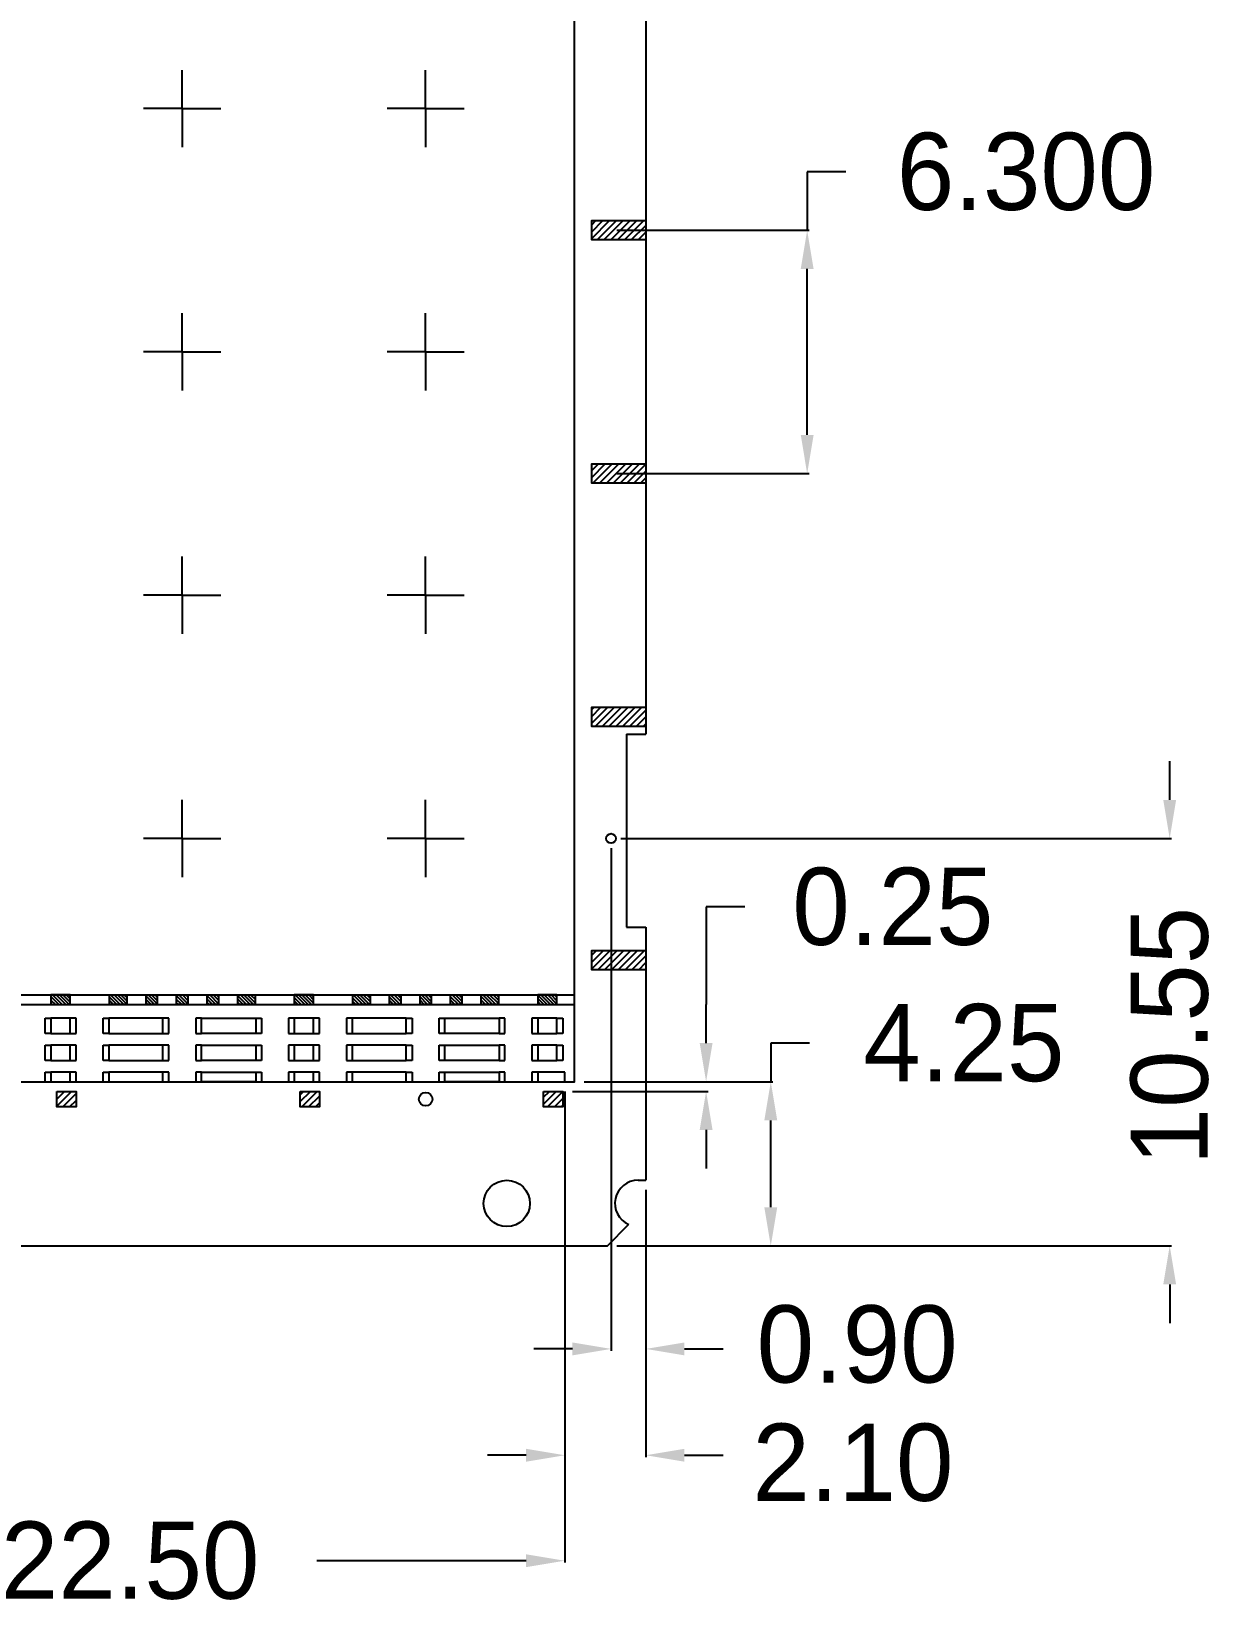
# Model space of a CAD drawing. Extents: x -347 to -72, y -334 to -144.
# Drawn here: x -228.61 to -197.84, y -333.71 to -292.8 of the extents above; entities that cross this region are included whole.
import ezdxf

# ---------------------------------------------------------------- set-up
doc = ezdxf.new("R2010")
doc.units = 0
doc.header["$LTSCALE"] = 5
doc.header["$MEASUREMENT"] = 0
doc.linetypes.add('CENTER', pattern=[2, 1.25, -0.25, 0.25, -0.25])
doc.layers.get('0').update_dxf_attribs({"linetype": 'CONTINUOUS'})
doc.layers.get('DEFPOINTS').update_dxf_attribs({"linetype": 'CONTINUOUS'})
for name, color, linetype in [('CENTER', 1, 'CENTER'), ('DIM', 3, 'CONTINUOUS'), ('Layer1', 4, 'CONTINUOUS'), ('SECTION', 6, 'CONTINUOUS')]:
    doc.layers.add(name, color=color, linetype=linetype)
doc.dimstyles.get("Standard").update_dxf_attribs({"dimtxt": 0.3, "dimasz": 0.2, "dimexe": 0.05, "dimexo": 0.15, "dimgap": 0.05, "dimtad": 0, "dimtoh": 1, "dimdec": 3, "dimdsep": 46, "dimtxsty": 'STANDARD', "dimcen": 0.5, "dimadec": 0, "dimazin": 0, "dimtfac": 1, "dimtdec": 3, "dimtofl": 0, "dimtmove": 0, "dimatfit": 3, "dimfxl": 1, "dimtolj": 1, "dimtzin": 0, "dimarcsym": 0})
pattern_1 = [(135, (-249.252235, 178.434824), (-0.044194174, -0.044194174), [])]

# ---------------------------------------------------------------- blocks, each defined once
blk = doc.blocks.new('*D6')
at = {"layer": 'DEFPOINTS', "color": 0, "linetype": 'Continuous', "transparency": 16777216}
for p in [(-20.102, 124.23), (-42.602, 117.178), (-20.102, 111.826)]:
    blk.add_point(p, dxfattribs=at)
at = {"layer": 'DIM', "color": 0, "linetype": 'Continuous', "lineweight": -2, "transparency": 16777216}
for p, q in [((-20.102, 123.98), (-20.102, 111.776)), ((-42.602, 116.928), (-42.602, 111.776)), ((-41.602, 111.826), (-36.186, 111.826)), ((-21.102, 111.826), (-26.519, 111.826))]:
    blk.add_line(p, q, dxfattribs=at)
at = {"layer": 'DIM', "color": 0, "linetype": 'Continuous', "transparency": 16777216}
for points in [[(-41.602, 111.992), (-41.602, 111.659), (-42.602, 111.826)], [(-21.102, 111.992), (-21.102, 111.659), (-20.102, 111.826)]]:
    blk.add_solid(points, dxfattribs=at)
at = {"layer": 'DIM', "color": 0, "linetype": 'Continuous', "transparency": 16777216, "insert": (-31.352, 111.826), "char_height": 2, "attachment_point": 5}
blk.add_mtext('\\A1;22.50', dxfattribs=at)
blk = doc.blocks.new('*D8')
at = {"layer": 'DEFPOINTS', "color": 0, "linetype": 'Continuous', "transparency": 16777216}
for p in [(-20.152, 123.98), (-19.852, 124.23), (-16.442, 123.98)]:
    blk.add_point(p, dxfattribs=at)
at = {"layer": 'DIM', "color": 0, "linetype": 'Continuous', "lineweight": -2, "transparency": 16777216}
for p, q in [((-15.442, 128.759), (-16.442, 128.759)), ((-16.442, 128.759), (-16.442, 126.23)), ((-16.442, 125.23), (-16.442, 126.23)), ((-19.902, 123.98), (-16.392, 123.98)), ((-19.602, 124.23), (-16.392, 124.23)), ((-16.442, 122.98), (-16.442, 121.98))]:
    blk.add_line(p, q, dxfattribs=at)
at = {"layer": 'DIM', "color": 0, "linetype": 'Continuous', "transparency": 16777216}
for points in [[(-16.608, 125.23), (-16.275, 125.23), (-16.442, 124.23)], [(-16.608, 122.98), (-16.275, 122.98), (-16.442, 123.98)]]:
    blk.add_solid(points, dxfattribs=at)
at = {"layer": 'DIM', "color": 0, "linetype": 'Continuous', "transparency": 16777216, "insert": (-11.608, 128.759), "char_height": 2, "attachment_point": 5}
blk.add_mtext('\\A1;0.25', dxfattribs=at)
blk = doc.blocks.new('*D9')
at = {"layer": 'DEFPOINTS', "color": 0, "linetype": 'Continuous', "transparency": 16777216}
for p in [(-18.902, 130.53), (-18.002, 121.68), (-18.902, 117.311)]:
    blk.add_point(p, dxfattribs=at)
at = {"layer": 'DIM', "color": 0, "linetype": 'Continuous', "lineweight": -2, "transparency": 16777216}
for p, q in [((-18.902, 130.28), (-18.902, 117.261)), ((-18.002, 121.43), (-18.002, 117.261)), ((-19.902, 117.311), (-20.902, 117.311)), ((-17.002, 117.311), (-16.002, 117.311))]:
    blk.add_line(p, q, dxfattribs=at)
at = {"layer": 'DIM', "color": 0, "linetype": 'Continuous', "transparency": 16777216}
for points in [[(-19.902, 117.478), (-19.902, 117.144), (-18.902, 117.311)], [(-17.002, 117.478), (-17.002, 117.144), (-18.002, 117.311)]]:
    blk.add_solid(points, dxfattribs=at)
at = {"layer": 'DIM', "color": 0, "linetype": 'Continuous', "transparency": 16777216, "insert": (-12.532, 117.426), "char_height": 2, "attachment_point": 5}
blk.add_mtext('\\A1;0.90', dxfattribs=at)
blk = doc.blocks.new('*D10')
at = {"layer": 'DEFPOINTS', "color": 0, "linetype": 'Continuous', "transparency": 16777216}
for p in [(-19.852, 124.23), (-14.768, 124.23), (-18.999, 119.98)]:
    blk.add_point(p, dxfattribs=at)
at = {"layer": 'DIM', "color": 0, "linetype": 'Continuous', "lineweight": -2, "transparency": 16777216}
for p, q in [((-13.768, 125.23), (-14.768, 125.23)), ((-14.768, 125.23), (-14.768, 124.23)), ((-19.602, 124.23), (-14.718, 124.23)), ((-14.768, 120.98), (-14.768, 123.23)), ((-18.749, 119.98), (-14.718, 119.98))]:
    blk.add_line(p, q, dxfattribs=at)
at = {"layer": 'DIM', "color": 0, "linetype": 'Continuous', "transparency": 16777216}
for points in [[(-14.935, 123.23), (-14.601, 123.23), (-14.768, 124.23)], [(-14.935, 120.98), (-14.601, 120.98), (-14.768, 119.98)]]:
    blk.add_solid(points, dxfattribs=at)
at = {"layer": 'DIM', "color": 0, "linetype": 'Continuous', "transparency": 16777216, "insert": (-9.768, 125.23), "char_height": 2, "attachment_point": 5}
blk.add_mtext('\\A1;4.25', dxfattribs=at)
blk = doc.blocks.new('*D11')
at = {"layer": 'DEFPOINTS', "color": 0, "linetype": 'Continuous', "transparency": 16777216}
for p in [(-18.902, 130.53), (-4.441, 130.53), (-18.999, 119.98)]:
    blk.add_point(p, dxfattribs=at)
at = {"layer": 'DIM', "color": 0, "linetype": 'Continuous', "lineweight": -2, "transparency": 16777216}
for p, q in [((-4.441, 131.53), (-4.441, 132.53)), ((-18.652, 130.53), (-4.391, 130.53)), ((-18.749, 119.98), (-4.391, 119.98)), ((-4.441, 118.98), (-4.441, 117.98))]:
    blk.add_line(p, q, dxfattribs=at)
at = {"layer": 'DIM', "color": 0, "linetype": 'Continuous', "transparency": 16777216}
for points in [[(-4.608, 131.53), (-4.275, 131.53), (-4.441, 130.53)], [(-4.608, 118.98), (-4.275, 118.98), (-4.441, 119.98)]]:
    blk.add_solid(points, dxfattribs=at)
at = {"layer": 'DIM', "color": 0, "linetype": 'Continuous', "transparency": 16777216, "insert": (-4.441, 125.413), "char_height": 2, "attachment_point": 5, "rotation": 90}
blk.add_mtext('\\A1;10.55', dxfattribs=at)
blk = doc.blocks.new('*D12')
at = {"layer": 'DEFPOINTS', "color": 0, "linetype": 'Continuous', "transparency": 16777216}
for p in [(-20.102, 124.23), (-18.002, 121.68), (-20.102, 114.557)]:
    blk.add_point(p, dxfattribs=at)
at = {"layer": 'DIM', "color": 0, "linetype": 'Continuous', "lineweight": -2, "transparency": 16777216}
for p, q in [((-20.102, 123.98), (-20.102, 114.507)), ((-18.002, 121.43), (-18.002, 114.507)), ((-21.102, 114.557), (-22.102, 114.557)), ((-17.002, 114.557), (-16.002, 114.557))]:
    blk.add_line(p, q, dxfattribs=at)
at = {"layer": 'DIM', "color": 0, "linetype": 'Continuous', "transparency": 16777216}
for points in [[(-21.102, 114.724), (-21.102, 114.39), (-20.102, 114.557)], [(-17.002, 114.724), (-17.002, 114.39), (-18.002, 114.557)]]:
    blk.add_solid(points, dxfattribs=at)
at = {"layer": 'DIM', "color": 0, "linetype": 'Continuous', "transparency": 16777216, "insert": (-12.641, 114.362), "char_height": 2, "attachment_point": 5}
blk.add_mtext('\\A1;2.10', dxfattribs=at)
blk = doc.blocks.new('*D13')
at = {"layer": 'DEFPOINTS', "color": 0, "linetype": 'Continuous', "transparency": 16777216}
for p in [(-19.002, 146.28), (-13.826, 146.28), (-19.002, 139.98)]:
    blk.add_point(p, dxfattribs=at)
at = {"layer": 'DIM', "color": 0, "linetype": 'Continuous', "lineweight": -2, "transparency": 16777216}
for p, q in [((-12.826, 147.792), (-13.826, 147.792)), ((-13.826, 147.792), (-13.826, 146.28)), ((-18.752, 146.28), (-13.776, 146.28)), ((-13.826, 140.98), (-13.826, 145.28)), ((-18.752, 139.98), (-13.776, 139.98))]:
    blk.add_line(p, q, dxfattribs=at)
at = {"layer": 'DIM', "color": 0, "linetype": 'Continuous', "transparency": 16777216}
for points in [[(-13.992, 145.28), (-13.659, 145.28), (-13.826, 146.28)], [(-13.992, 140.98), (-13.659, 140.98), (-13.826, 139.98)]]:
    blk.add_solid(points, dxfattribs=at)
at = {"layer": 'DIM', "color": 0, "linetype": 'Continuous', "transparency": 16777216, "insert": (-8.159, 147.792), "char_height": 2, "attachment_point": 5}
blk.add_mtext('\\A1;6.300', dxfattribs=at)

msp = doc.modelspace()

# ---------------------------------------------------------------- hatches: boundary and pattern name
at = {"layer": 'Layer1'}
h = msp.add_hatch(dxfattribs=at)
h.set_pattern_fill('ANSI31', color=256, angle=180, style=0)
h.set_pattern_definition([(225, (60.87681, -88.22218), (0.088388348, -0.088388348), [])])
h.paths.add_polyline_path([(-212.7139, -260.3958), (-212.7139, -259.8958), (-214.1152, -259.8958), (-214.1152, -260.3958)])
h.paths.add_polyline_path([(-212.7139, -266.6958), (-212.7139, -266.1958), (-214.1152, -266.1958), (-214.1152, -266.6958)])
h.paths.add_polyline_path([(-212.7139, -272.9958), (-212.7139, -272.4958), (-214.1152, -272.4958), (-214.1152, -272.9958)])
h.paths.add_polyline_path([(-212.7139, -279.2958), (-212.7139, -278.7958), (-214.1152, -278.7958), (-214.1152, -279.2958)])
h.paths.add_polyline_path([(-212.7139, -285.5958), (-212.7139, -285.0958), (-214.1152, -285.0958), (-214.1152, -285.5958)])
h.paths.add_polyline_path([(-212.7139, -291.8958), (-212.7139, -291.3958), (-214.1152, -291.3958), (-214.1152, -291.8958)])
h.paths.add_polyline_path([(-212.7139, -298.1958), (-212.7139, -297.6958), (-214.1152, -297.6958), (-214.1152, -298.1958)])
h.paths.add_polyline_path([(-212.7139, -304.4958), (-212.7139, -303.9958), (-214.1152, -303.9958), (-214.1152, -304.4958)])
h.paths.add_polyline_path([(-212.7139, -310.7958), (-212.7139, -310.2958), (-214.1152, -310.2958), (-214.1152, -310.7958)])
h.paths.add_polyline_path([(-212.7139, -317.0958), (-212.7139, -316.5958), (-214.1152, -316.5958), (-214.1152, -317.0958)])
h = msp.add_hatch(dxfattribs=at)
h.set_pattern_fill('ANSI31', color=256, angle=180, style=0)
h.set_pattern_definition([(225, (61.27681, -152.12218), (0.088388348, -0.088388348), [])])
h.paths.add_polyline_path([(-258.9639, -320.6458), (-258.9639, -320.2458), (-259.4639, -320.2458), (-259.4639, -320.6458)])
h.paths.add_polyline_path([(-252.6639, -320.6458), (-252.6639, -320.2458), (-253.1639, -320.2458), (-253.1639, -320.6458)])
h.paths.add_polyline_path([(-246.8639, -320.2458), (-246.8639, -320.6458), (-246.3639, -320.6458), (-246.3639, -320.2458)])
h.paths.add_polyline_path([(-240.5639, -320.6458), (-240.0639, -320.6458), (-240.0639, -320.2458), (-240.5639, -320.2458)])
h.paths.add_polyline_path([(-233.7639, -320.6458), (-233.7639, -320.2458), (-234.2639, -320.2458), (-234.2639, -320.6458)])
h.paths.add_polyline_path([(-227.9639, -320.6458), (-227.4639, -320.6458), (-227.4639, -320.2458), (-227.9639, -320.2458)])
h.paths.add_polyline_path([(-221.1639, -320.2458), (-221.6639, -320.2458), (-221.6639, -320.6458), (-221.1639, -320.6458)])
h.paths.add_polyline_path([(-215.3639, -320.6458), (-214.8639, -320.6458), (-214.8639, -320.2458), (-215.3639, -320.2458)])
at = {"layer": 'SECTION'}
h = msp.add_hatch(dxfattribs=at)
h.set_pattern_fill('ANSI31', color=256, scale=0.5, angle=90, style=0)
h.set_pattern_definition(pattern_1)
h.paths.add_polyline_path([(-227.6139, -317.7458), (-228.1139, -317.7458), (-228.1139, -317.9958), (-227.6139, -317.9958)])
h.paths.add_polyline_path([(-226.1519, -317.7458), (-226.5979, -317.7458), (-226.5979, -317.9958), (-226.1519, -317.9958)])
h.paths.add_polyline_path([(-225.3599, -317.7458), (-225.6519, -317.7458), (-225.6519, -317.9958), (-225.3599, -317.9958)])
h.paths.add_polyline_path([(-224.5679, -317.7458), (-224.8599, -317.7458), (-224.8599, -317.9958), (-224.5679, -317.9958)])
h.paths.add_polyline_path([(-223.7759, -317.7458), (-224.0679, -317.7458), (-224.0679, -317.9958), (-223.7759, -317.9958)])
h.paths.add_polyline_path([(-222.8299, -317.7458), (-223.2759, -317.7458), (-223.2759, -317.9958), (-222.8299, -317.9958)])
h.paths.add_polyline_path([(-221.3139, -317.7458), (-221.8139, -317.7458), (-221.8139, -317.9958), (-221.3139, -317.9958)])
h.paths.add_polyline_path([(-219.8519, -317.7458), (-220.2979, -317.7458), (-220.2979, -317.9958), (-219.8519, -317.9958)])
h.paths.add_polyline_path([(-219.0599, -317.7458), (-219.3519, -317.7458), (-219.3519, -317.9958), (-219.0599, -317.9958)])
h.paths.add_polyline_path([(-218.2679, -317.7458), (-218.5599, -317.7458), (-218.5599, -317.9958), (-218.2679, -317.9958)])
h.paths.add_polyline_path([(-217.4759, -317.7458), (-217.7679, -317.7458), (-217.7679, -317.9958), (-217.4759, -317.9958)])
h.paths.add_polyline_path([(-216.5299, -317.7458), (-216.9759, -317.7458), (-216.9759, -317.9958), (-216.5299, -317.9958)])
h = msp.add_hatch(dxfattribs=at)
h.set_pattern_fill('ANSI31', color=256, scale=0.5, angle=90, style=0)
h.set_pattern_definition(pattern_1)
h.paths.add_polyline_path([(-215.0139, -317.9958), (-215.0139, -317.7458), (-215.5139, -317.7458), (-215.5139, -317.9958)])

# ---------------------------------------------------------------- linework, layer by layer
for p, q in [((-212.7139, -265.9958), (-212.7139, -310.9958)), ((-213.2139, -310.9958), (-213.2139, -315.9958)), ((-213.2139, -310.9958), (-212.7139, -310.9958)), ((-213.2139, -315.9958), (-212.7139, -315.9958)), ((-212.7139, -315.9958), (-212.7139, -322.5458)), ((-260.0639, -317.7458), (-214.5639, -317.7458)), ((-260.0639, -317.9958), (-214.5639, -317.9958)), ((-212.9139, -322.5458), (-212.7139, -322.5458)), ((-213.7104, -324.2458), (-213.1584, -323.6938)), ((-262.3139, -324.2458), (-213.7104, -324.2458))]:
    msp.add_line(p, q)
for points in [[(-214.5639, -256.9958), (-260.0639, -256.9958), (-260.0639, -319.9958), (-214.5639, -319.9958)], [(-228.1139, -318.3458), (-228.1139, -318.7458), (-227.6139, -318.7458), (-227.6139, -318.3458)], [(-225.2139, -318.3458), (-226.6139, -318.3458), (-226.6139, -318.7458), (-225.2139, -318.7458)], [(-224.2139, -318.7458), (-224.2139, -318.3458), (-222.8139, -318.3458), (-222.8139, -318.7458)], [(-221.8139, -318.3458), (-221.8139, -318.7458), (-221.3139, -318.7458), (-221.3139, -318.3458)], [(-218.9139, -318.7458), (-218.9139, -318.3458), (-220.3139, -318.3458), (-220.3139, -318.7458)], [(-217.9139, -318.3458), (-216.5139, -318.3458), (-216.5139, -318.7458), (-217.9139, -318.7458)], [(-215.5139, -318.3458), (-215.5139, -318.7458), (-215.0139, -318.7458), (-215.0139, -318.3458)], [(-228.1139, -319.0458), (-228.1139, -319.4458), (-227.6139, -319.4458), (-227.6139, -319.0458)], [(-225.2139, -319.0458), (-226.6139, -319.0458), (-226.6139, -319.4458), (-225.2139, -319.4458)], [(-224.2139, -319.4458), (-224.2139, -319.0458), (-222.8139, -319.0458), (-222.8139, -319.4458)], [(-221.8139, -319.0458), (-221.8139, -319.4458), (-221.3139, -319.4458), (-221.3139, -319.0458)], [(-218.9139, -319.4458), (-218.9139, -319.0458), (-220.3139, -319.0458), (-220.3139, -319.4458)], [(-217.9139, -319.0458), (-216.5139, -319.0458), (-216.5139, -319.4458), (-217.9139, -319.4458)], [(-215.5139, -319.0458), (-215.5139, -319.4458), (-215.0139, -319.4458), (-215.0139, -319.0458)], [(-228.1139, -319.7458), (-228.1139, -319.9958), (-227.6139, -319.9958), (-227.6139, -319.7458)], [(-225.2139, -319.7458), (-226.6139, -319.7458), (-226.6139, -319.9958), (-225.2139, -319.9958)], [(-224.2139, -319.9958), (-224.2139, -319.7458), (-222.8139, -319.7458), (-222.8139, -319.9958)], [(-221.8139, -319.7458), (-221.8139, -319.9958), (-221.3139, -319.9958), (-221.3139, -319.7458)], [(-218.9139, -319.9958), (-218.9139, -319.7458), (-220.3139, -319.7458), (-220.3139, -319.9958)], [(-217.9139, -319.7458), (-216.5139, -319.7458), (-216.5139, -319.9958), (-217.9139, -319.9958)], [(-214.8139, -319.7458), (-215.5139, -319.7458), (-215.5139, -319.9958), (-214.8139, -319.9958)]]:
    msp.add_lwpolyline(points, close=True)
for centre, radius in [((-213.6139, -313.6958), 0.125), ((-218.4139, -320.4458), 0.175), ((-216.3139, -323.1458), 0.6)]:
    msp.add_circle(centre, radius)
msp.add_arc((-212.9139, -323.1458), 0.6, 90, 245.9607)
at = {"layer": 'CENTER'}
for p, q in [((-224.7139, -294.7958), (-224.7139, -293.7958)), ((-218.4139, -294.7958), (-218.4139, -293.7958)), ((-224.7139, -294.7958), (-225.7139, -294.7958)), ((-224.7139, -294.7958), (-224.7139, -295.7958)), ((-224.7139, -294.7958), (-223.7139, -294.7958)), ((-218.4139, -294.7958), (-219.4139, -294.7958)), ((-218.4139, -294.7958), (-218.4139, -295.7958)), ((-218.4139, -294.7958), (-217.4139, -294.7958)), ((-224.7139, -301.0958), (-224.7139, -300.0958)), ((-218.4139, -301.0958), (-218.4139, -300.0958)), ((-224.7139, -301.0958), (-225.7139, -301.0958)), ((-224.7139, -301.0958), (-224.7139, -302.0958)), ((-224.7139, -301.0958), (-223.7139, -301.0958)), ((-218.4139, -301.0958), (-219.4139, -301.0958)), ((-218.4139, -301.0958), (-218.4139, -302.0958)), ((-218.4139, -301.0958), (-217.4139, -301.0958)), ((-224.7139, -307.3958), (-224.7139, -306.3958)), ((-218.4139, -307.3958), (-218.4139, -306.3958)), ((-224.7139, -307.3958), (-225.7139, -307.3958)), ((-224.7139, -307.3958), (-224.7139, -308.3958)), ((-224.7139, -307.3958), (-223.7139, -307.3958)), ((-218.4139, -307.3958), (-219.4139, -307.3958)), ((-218.4139, -307.3958), (-218.4139, -308.3958)), ((-218.4139, -307.3958), (-217.4139, -307.3958)), ((-224.7139, -313.6958), (-224.7139, -312.6958)), ((-218.4139, -313.6958), (-218.4139, -312.6958)), ((-224.7139, -313.6958), (-225.7139, -313.6958)), ((-224.7139, -313.6958), (-223.7139, -313.6958)), ((-224.7139, -313.6958), (-224.7139, -314.6958)), ((-218.4139, -313.6958), (-219.4139, -313.6958)), ((-218.4139, -313.6958), (-217.4139, -313.6958)), ((-218.4139, -313.6958), (-218.4139, -314.6958))]:
    msp.add_line(p, q, dxfattribs=at)
at = {"layer": 'Layer1'}
for p, q in [((-228.2639, -318.3458), (-228.1139, -318.3458)), ((-228.2639, -318.7458), (-228.2639, -318.3458)), ((-227.4639, -318.3458), (-227.6139, -318.3458)), ((-227.4639, -318.7458), (-227.4639, -318.3458)), ((-226.7639, -318.3458), (-226.6139, -318.3458)), ((-226.7639, -318.7458), (-226.7639, -318.3458)), ((-225.0639, -318.3458), (-225.2139, -318.3458)), ((-225.0639, -318.7458), (-225.0639, -318.3458)), ((-224.2139, -318.3458), (-224.3639, -318.3458)), ((-224.3639, -318.3458), (-224.3639, -318.7458)), ((-222.8139, -318.3458), (-222.6639, -318.3458)), ((-222.6639, -318.3458), (-222.6639, -318.7458)), ((-221.8139, -318.3458), (-221.9639, -318.3458)), ((-221.9639, -318.3458), (-221.9639, -318.7458)), ((-221.1639, -318.3458), (-221.3139, -318.3458)), ((-221.1639, -318.7458), (-221.1639, -318.3458)), ((-220.3139, -318.3458), (-220.4639, -318.3458)), ((-220.4639, -318.3458), (-220.4639, -318.7458)), ((-218.9139, -318.3458), (-218.7639, -318.3458)), ((-218.7639, -318.3458), (-218.7639, -318.7458)), ((-218.0639, -318.3458), (-217.9139, -318.3458)), ((-218.0639, -318.7458), (-218.0639, -318.3458)), ((-216.3639, -318.3458), (-216.5139, -318.3458)), ((-216.3639, -318.7458), (-216.3639, -318.3458)), ((-215.5139, -318.3458), (-215.6639, -318.3458)), ((-215.6639, -318.3458), (-215.6639, -318.7458)), ((-215.0139, -318.3458), (-214.8639, -318.3458)), ((-214.8639, -318.3458), (-214.8639, -318.7458)), ((-228.1139, -318.7458), (-228.2639, -318.7458)), ((-228.2639, -319.0458), (-228.1139, -319.0458)), ((-228.2639, -319.4458), (-228.2639, -319.0458)), ((-227.6139, -318.7458), (-227.4639, -318.7458)), ((-227.4639, -319.0458), (-227.6139, -319.0458)), ((-227.4639, -319.4458), (-227.4639, -319.0458)), ((-226.6139, -318.7458), (-226.7639, -318.7458)), ((-226.7639, -319.0458), (-226.6139, -319.0458)), ((-226.7639, -319.4458), (-226.7639, -319.0458)), ((-225.2139, -318.7458), (-225.0639, -318.7458)), ((-225.0639, -319.0458), (-225.2139, -319.0458)), ((-225.0639, -319.4458), (-225.0639, -319.0458)), ((-224.3639, -318.7458), (-224.2139, -318.7458)), ((-224.2139, -319.0458), (-224.3639, -319.0458)), ((-224.3639, -319.0458), (-224.3639, -319.4458)), ((-222.6639, -318.7458), (-222.8139, -318.7458)), ((-222.8139, -319.0458), (-222.6639, -319.0458)), ((-222.6639, -319.0458), (-222.6639, -319.4458)), ((-221.9639, -318.7458), (-221.8139, -318.7458)), ((-221.8139, -319.0458), (-221.9639, -319.0458)), ((-221.9639, -319.0458), (-221.9639, -319.4458)), ((-221.3139, -318.7458), (-221.1639, -318.7458)), ((-221.1639, -319.0458), (-221.3139, -319.0458)), ((-221.1639, -319.4458), (-221.1639, -319.0458)), ((-220.4639, -318.7458), (-220.3139, -318.7458)), ((-220.3139, -319.0458), (-220.4639, -319.0458)), ((-220.4639, -319.0458), (-220.4639, -319.4458)), ((-218.7639, -318.7458), (-218.9139, -318.7458)), ((-218.9139, -319.0458), (-218.7639, -319.0458)), ((-218.7639, -319.0458), (-218.7639, -319.4458)), ((-217.9139, -318.7458), (-218.0639, -318.7458)), ((-218.0639, -319.0458), (-217.9139, -319.0458)), ((-218.0639, -319.4458), (-218.0639, -319.0458)), ((-216.5139, -318.7458), (-216.3639, -318.7458)), ((-216.3639, -319.0458), (-216.5139, -319.0458)), ((-216.3639, -319.4458), (-216.3639, -319.0458)), ((-215.6639, -318.7458), (-215.5139, -318.7458)), ((-215.5139, -319.0458), (-215.6639, -319.0458)), ((-215.6639, -319.0458), (-215.6639, -319.4458)), ((-214.8639, -318.7458), (-215.0139, -318.7458)), ((-215.0139, -319.0458), (-214.8639, -319.0458)), ((-214.8639, -319.0458), (-214.8639, -319.4458)), ((-228.1139, -319.4458), (-228.2639, -319.4458)), ((-227.6139, -319.4458), (-227.4639, -319.4458)), ((-226.6139, -319.4458), (-226.7639, -319.4458)), ((-225.2139, -319.4458), (-225.0639, -319.4458)), ((-224.3639, -319.4458), (-224.2139, -319.4458)), ((-222.6639, -319.4458), (-222.8139, -319.4458)), ((-221.9639, -319.4458), (-221.8139, -319.4458)), ((-221.3139, -319.4458), (-221.1639, -319.4458)), ((-220.4639, -319.4458), (-220.3139, -319.4458)), ((-218.7639, -319.4458), (-218.9139, -319.4458)), ((-217.9139, -319.4458), (-218.0639, -319.4458)), ((-216.5139, -319.4458), (-216.3639, -319.4458)), ((-215.6639, -319.4458), (-215.5139, -319.4458)), ((-214.8639, -319.4458), (-215.0139, -319.4458)), ((-228.2639, -319.7458), (-228.1139, -319.7458)), ((-228.2639, -319.9958), (-228.2639, -319.7458)), ((-227.4639, -319.7458), (-227.6139, -319.7458)), ((-227.4639, -319.9958), (-227.4639, -319.7458)), ((-226.7639, -319.7458), (-226.6139, -319.7458)), ((-226.7639, -319.9958), (-226.7639, -319.7458)), ((-225.0639, -319.7458), (-225.2139, -319.7458)), ((-225.0639, -319.9958), (-225.0639, -319.7458)), ((-224.2139, -319.7458), (-224.3639, -319.7458)), ((-224.3639, -319.7458), (-224.3639, -319.9958)), ((-222.8139, -319.7458), (-222.6639, -319.7458)), ((-222.6639, -319.7458), (-222.6639, -319.9958)), ((-221.8139, -319.7458), (-221.9639, -319.7458)), ((-221.9639, -319.7458), (-221.9639, -319.9958)), ((-221.1639, -319.7458), (-221.3139, -319.7458)), ((-221.1639, -319.9958), (-221.1639, -319.7458)), ((-220.3139, -319.7458), (-220.4639, -319.7458)), ((-220.4639, -319.7458), (-220.4639, -319.9958)), ((-218.9139, -319.7458), (-218.7639, -319.7458)), ((-218.7639, -319.7458), (-218.7639, -319.9958)), ((-218.0639, -319.7458), (-217.9139, -319.7458)), ((-218.0639, -319.9958), (-218.0639, -319.7458)), ((-216.3639, -319.7458), (-216.5139, -319.7458)), ((-216.3639, -319.9958), (-216.3639, -319.7458)), ((-215.5139, -319.7458), (-215.6639, -319.7458)), ((-215.6639, -319.7458), (-215.6639, -319.9958))]:
    msp.add_line(p, q, dxfattribs=at)
for points in [[(-212.7139, -298.1958), (-214.1152, -298.1958), (-214.1152, -298.1958), (-214.1152, -297.6958), (-212.7139, -297.6958)], [(-212.7139, -304.4958), (-214.1152, -304.4958), (-214.1152, -303.9958), (-212.7028, -303.9958)], [(-212.7139, -310.7958), (-214.1152, -310.7958), (-214.1152, -310.2958), (-212.7139, -310.2958)], [(-212.7139, -317.0958), (-214.1152, -317.0958), (-214.1152, -316.5958), (-212.7139, -316.5958)]]:
    msp.add_lwpolyline(points, dxfattribs=at)
for points in [[(-227.9639, -320.2458), (-227.4639, -320.2458), (-227.4639, -320.6458), (-227.9639, -320.6458)], [(-221.6639, -320.2458), (-221.1639, -320.2458), (-221.1639, -320.6458), (-221.6639, -320.6458)], [(-215.3639, -320.2458), (-214.8639, -320.2458), (-214.8639, -320.6458), (-215.3639, -320.6458)]]:
    msp.add_lwpolyline(points, close=True, dxfattribs=at)
at = {"layer": 'SECTION'}
for points in [[(-227.6139, -317.7458), (-228.1139, -317.7458), (-228.1139, -317.9958), (-227.6139, -317.9958)], [(-226.5979, -317.7458), (-226.1519, -317.7458), (-226.1519, -317.9958), (-226.5979, -317.9958)], [(-225.6519, -317.7458), (-225.3599, -317.7458), (-225.3599, -317.9958), (-225.6519, -317.9958)], [(-224.8599, -317.7458), (-224.5679, -317.7458), (-224.5679, -317.9958), (-224.8599, -317.9958)], [(-224.0679, -317.7458), (-223.7759, -317.7458), (-223.7759, -317.9958), (-224.0679, -317.9958)], [(-223.2759, -317.7458), (-222.8299, -317.7458), (-222.8299, -317.9958), (-223.2759, -317.9958)], [(-221.3139, -317.7458), (-221.8139, -317.7458), (-221.8139, -317.9958), (-221.3139, -317.9958)], [(-220.2979, -317.7458), (-219.8519, -317.7458), (-219.8519, -317.9958), (-220.2979, -317.9958)], [(-219.3519, -317.7458), (-219.0599, -317.7458), (-219.0599, -317.9958), (-219.3519, -317.9958)], [(-218.5599, -317.7458), (-218.2679, -317.7458), (-218.2679, -317.9958), (-218.5599, -317.9958)], [(-217.7679, -317.7458), (-217.4759, -317.7458), (-217.4759, -317.9958), (-217.7679, -317.9958)], [(-216.9759, -317.7458), (-216.5299, -317.7458), (-216.5299, -317.9958), (-216.9759, -317.9958)], [(-215.0139, -317.7458), (-215.5139, -317.7458), (-215.5139, -317.9958), (-215.0139, -317.9958)]]:
    msp.add_lwpolyline(points, close=True, dxfattribs=at)

# ---------------------------------------------------------------- dimensions: what is measured, and where the dimension line sits
at = {"layer": 'DIM', "linetype": 'Continuous'}
for base, p1, p2, angle, text, picture, middle in [((-208.5374, -297.9458), (-213.7139, -304.2458), (-213.7139, -297.9458), 270, '<>00', '*D13', (-207.9437, -296.4335)), ((-213.6139, -326.9147), (-212.7139, -322.5458), (-213.6139, -313.6958), 180, '<>0', '*D9', (-207.2435, -326.7998)), ((-214.8139, -329.6685), (-212.7139, -322.5458), (-214.8139, -319.9958), 180, '<>0', '*D12', (-207.3526, -329.864))]:
    dim = msp.add_linear_dim(base=base, p1=p1, p2=p2, angle=angle, text=text, dimstyle='STANDARD', override={"dimtxt": 2, "dimasz": 1, "dimexo": 0.25, "dimgap": 1, "dimdec": 2, "dimtmove": 1}, dxfattribs=at)
    dim.commit()
    dim.dimension.update_dxf_attribs({"geometry": picture, "text_midpoint": middle, "dimtype": 128, "insert": (-194.7117, -444.2256)})
for base, p1, p2, angle, picture, middle in [((-199.1532, -313.6958), (-213.7104, -324.2458), (-213.6139, -313.6958), 270, '*D11', (-199.1532, -318.8123)), ((-211.1534, -320.2458), (-214.5639, -319.9958), (-214.8639, -320.2458), 90, '*D8', (-209.3786, -315.4666)), ((-209.4796, -319.9958), (-213.7104, -324.2458), (-214.5639, -319.9958), 270, '*D10', (-206.5645, -319.063))]:
    dim = msp.add_linear_dim(base=base, p1=p1, p2=p2, angle=angle, dimstyle='STANDARD', override={"dimtxt": 2, "dimasz": 1, "dimexo": 0.25, "dimgap": 1, "dimdec": 2, "dimtmove": 1}, dxfattribs=at)
    dim.commit()
    dim.dimension.update_dxf_attribs({"geometry": picture, "text_midpoint": middle, "dimtype": 128, "insert": (-194.7117, -444.2256)})
dim = msp.add_linear_dim(base=(-214.8139, -332.3998), p1=(-237.3139, -327.048), p2=(-214.8139, -319.9958), text='<>0', dimstyle='STANDARD', override={"dimtxt": 2, "dimasz": 1, "dimexo": 0.25, "dimgap": 1, "dimdec": 2, "dimtmove": 2}, dxfattribs=at)
dim.commit()
dim.dimension.update_dxf_attribs({"geometry": '*D6', "text_midpoint": (-226.0639, -332.3998), "insert": (-194.7117, -444.2256)})

doc.saveas('drawing.dxf')
